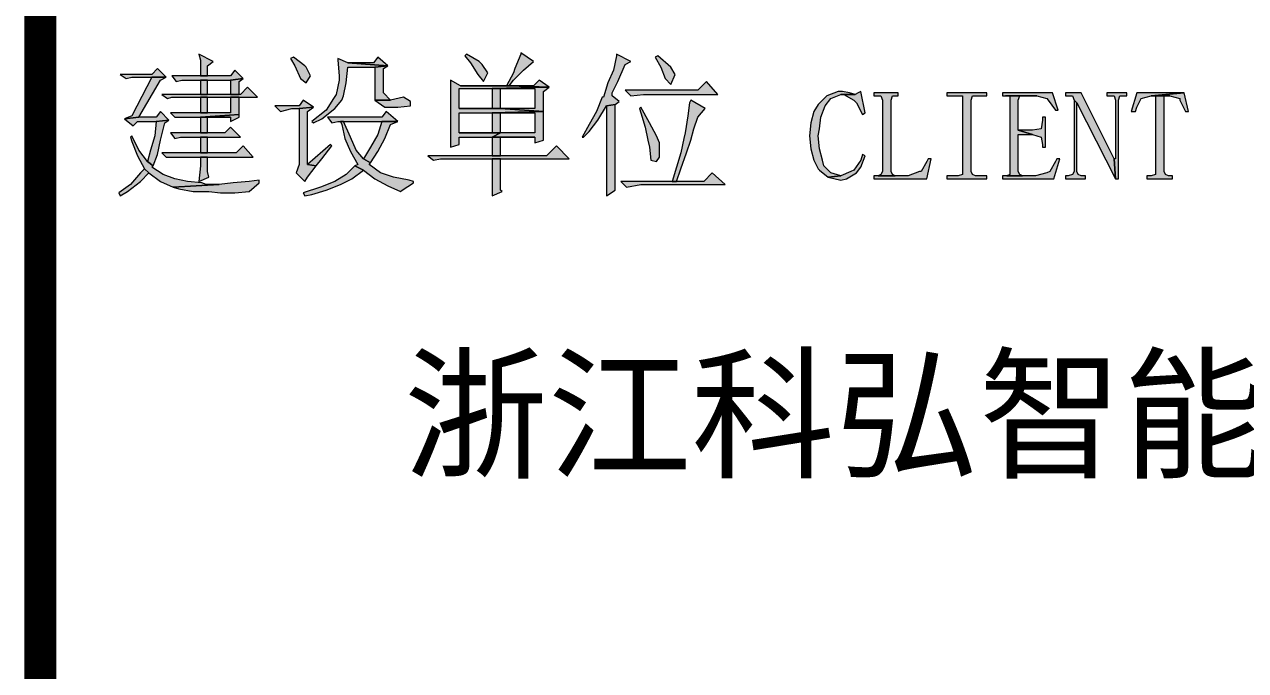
# Model space of a CAD drawing. Header units: millimetres. Extents: x 53009415 to 54059915, y 20499171 to 20796171.
# Drawn here: x 53186740 to 53200180, y 20576284 to 20583398 of the extents above; entities that cross this region are included whole.
import ezdxf

# ---------------------------------------------------------------- set-up
doc = ezdxf.new("R2010")
doc.units = ezdxf.units.MM
doc.header["$LTSCALE"] = 1000
doc.layers.add('PUB_TEXT', color=7, linetype='Continuous')
doc.layers.add('PUB_TITLE', color=7, linetype='Continuous', lineweight=20)
doc.styles.add('HZST', font='')
doc.styles.get('HZST').set_extended_font_data('SimSun')

# ---------------------------------------------------------------- blocks, each defined once
blk = doc.blocks.new('2015AACI_TQ_A3')
at = {"layer": 'PUB_TITLE'}
h = blk.add_hatch(color=256, dxfattribs=at)
h.paths.add_polyline_path([(-3482.5, 16194.5), (-3554.9, 16188.2), (-3514, 16188.2), (-3491.9, 16181.9), (-3491.9, 16178.7), (-3479.3, 16153.6), (-3473, 16153.6)])
h.paths.add_polyline_path([(-3482.5, 16194.5), (-3586.3, 16194.5), (-3598.9, 16153.6), (-3589.5, 16153.6), (-3586.3, 16163), (-3576.9, 16181.9), (-3554.9, 16188.2)])
h.paths.add_polyline_path([(-3554.9, 16188.2), (-3545.4, 16188.2), (-3545.4, 16178.7), (-3545.4, 16021.4), (-3545.4, 16015.1), (-3554.9, 16012), (-3564.3, 16012), (-3564.3, 16005.7), (-3507.7, 16005.7), (-3507.7, 16012), (-3517.1, 16012), (-3523.4, 16015.1), (-3526.5, 16021.4), (-3526.5, 16175.6), (-3526.5, 16188.2), (-3514, 16188.2)])
h.paths.add_polyline_path([(-3608.4, 16194.5), (-3652.4, 16194.5), (-3652.4, 16188.2), (-3643, 16188.2), (-3636.7, 16188.2), (-3633.5, 16178.7), (-3633.5, 16049.7), (-3636.7, 16049.7), (-3633.5, 16005.7), (-3627.2, 16005.7), (-3627.2, 16178.7), (-3624.1, 16188.2), (-3617.8, 16188.2), (-3608.4, 16188.2)])
h.paths.add_polyline_path([(-3709.1, 16194.5), (-3743.7, 16194.5), (-3743.7, 16188.2), (-3737.4, 16188.2), (-3727.9, 16188.2), (-3724.8, 16178.7), (-3718.5, 16172.5), (-3633.5, 16005.7), (-3636.7, 16049.7)])
h.paths.add_polyline_path([(-3724.8, 16178.7), (-3724.8, 16021.4), (-3727.9, 16015.1), (-3737.4, 16012), (-3743.7, 16012), (-3743.7, 16005.7), (-3699.6, 16005.7), (-3699.6, 16012), (-3709.1, 16012), (-3715.4, 16015.1), (-3718.5, 16021.4), (-3718.5, 16172.5)], flags=17)
h.paths.add_polyline_path([(-3772, 16194.5), (-3882.2, 16194.5), (-3882.2, 16188.2), (-3875.9, 16188.2), (-3806.6, 16188.2), (-3784.6, 16181.9), (-3781.4, 16178.7), (-3765.7, 16156.7), (-3759.4, 16156.7)])
h.paths.add_polyline_path([(-3875.9, 16188.2), (-3866.4, 16188.2), (-3866.4, 16178.7), (-3866.4, 16021.4), (-3866.4, 16015.1), (-3872.7, 16012), (-3838.1, 16012), (-3844.4, 16015.1), (-3847.5, 16021.4), (-3847.5, 16103.2), (-3816.1, 16103.2), (-3847.5, 16112.7), (-3847.5, 16178.7), (-3844.4, 16188.2), (-3838.1, 16188.2), (-3806.6, 16188.2)])
h.paths.add_polyline_path([(-3787.7, 16141), (-3794, 16141), (-3794, 16134.7), (-3797.2, 16115.8), (-3816.1, 16112.7), (-3847.5, 16112.7), (-3816.1, 16103.2), (-3797.2, 16096.9), (-3794, 16081.2), (-3794, 16074.9), (-3787.7, 16074.9)])
h.paths.add_polyline_path([(-3762.6, 16049.7), (-3765.7, 16043.4), (-3778.3, 16021.4), (-3784.6, 16018.2), (-3809.8, 16012), (-3838.1, 16012), (-3872.7, 16012), (-3882.2, 16012), (-3882.2, 16005.7), (-3768.9, 16005.7), (-3756.3, 16049.7)])
h.paths.add_polyline_path([(-3916.8, 16194.5), (-4004.9, 16194.5), (-4004.9, 16188.2), (-3979.7, 16188.2), (-3970.3, 16188.2), (-3970.3, 16178.7), (-3970.3, 16021.4), (-3970.3, 16015.1), (-3979.7, 16012), (-4004.9, 16012), (-4004.9, 16005.7), (-3916.8, 16005.7), (-3916.8, 16012), (-3941.9, 16012), (-3948.2, 16015.1), (-3951.4, 16021.4), (-3951.4, 16178.7), (-3948.2, 16188.2), (-3941.9, 16188.2), (-3916.8, 16188.2)])
h.paths.add_polyline_path([(-4111.9, 16194.5), (-4165.4, 16194.5), (-4165.4, 16188.2), (-4159.1, 16188.2), (-4149.7, 16188.2), (-4146.5, 16178.7), (-4146.5, 16021.4), (-4149.7, 16015.1), (-4155.9, 16012), (-4118.2, 16012), (-4124.5, 16015.1), (-4127.6, 16021.4), (-4127.6, 16178.7), (-4124.5, 16188.2), (-4118.2, 16188.2), (-4111.9, 16188.2)])
h.paths.add_polyline_path([(-4045.8, 16049.7), (-4048.9, 16043.4), (-4061.5, 16021.4), (-4064.7, 16021.4), (-4089.9, 16012), (-4118.2, 16012), (-4155.9, 16012), (-4165.4, 16012), (-4165.4, 16005.7), (-4048.9, 16005.7), (-4039.5, 16049.7)])
h.paths.add_polyline_path([(-4193.7, 16197.6), (-4200, 16194.5), (-4206.3, 16191.3), (-4237.8, 16191.3), (-4231.5, 16191.3), (-4209.4, 16178.7), (-4203.2, 16172.5), (-4190.6, 16147.3), (-4184.3, 16150.4)])
h.paths.add_polyline_path([(-4234.6, 16197.6), (-4244.1, 16197.6), (-4269.2, 16188.2), (-4288.1, 16169.3), (-4297.6, 16153.6), (-4303.9, 16128.4), (-4307, 16100.1), (-4303.9, 16071.7), (-4297.6, 16046.6), (-4288.1, 16027.7), (-4285, 16024.5), (-4266.1, 16008.8), (-4237.8, 16012), (-4259.8, 16018.2), (-4275.5, 16034), (-4278.7, 16046.6), (-4285, 16071.7), (-4288.1, 16100.1), (-4285, 16115.8), (-4281.8, 16141), (-4272.4, 16166.2), (-4259.8, 16181.9), (-4237.8, 16191.3), (-4206.3, 16191.3), (-4218.9, 16194.5)])
h.paths.add_polyline_path([(-4190.6, 16059.2), (-4193.7, 16046.6), (-4209.4, 16024.5), (-4215.7, 16021.4), (-4237.8, 16012), (-4266.1, 16008.8), (-4237.8, 16002.5), (-4225.2, 16005.7), (-4203.2, 16018.2), (-4193.7, 16030.8), (-4184.3, 16056)])
h.paths.add_polyline_path([(-4731.9, 16279.5), (-4731.9, 16276.3), (-4738.1, 16244.8), (-4750.7, 16216.5), (-4760.2, 16185), (-4763.3, 16185), (-4775.9, 16153.6), (-4791.6, 16125.2), (-4807.4, 16096.9), (-4804.2, 16096.9), (-4791.6, 16109.5), (-4772.8, 16134.7), (-4753.9, 16166.2), (-4735, 16169.3), (-4725.6, 16175.6), (-4741.3, 16188.2), (-4741.3, 16194.5), (-4728.7, 16219.7), (-4713, 16257.4), (-4700.4, 16263.7)])
h.paths.add_polyline_path([(-4640.6, 16276.3), (-4646.9, 16273.2), (-4634.3, 16251.1), (-4624.9, 16226), (-4612.3, 16213.4), (-4602.8, 16235.4), (-4612.3, 16251.1)])
h.paths.add_polyline_path([(-4533.6, 16219.7), (-4552.5, 16200.8), (-4713, 16200.8), (-4700.4, 16188.2), (-4672.1, 16191.3), (-4508.4, 16191.3)])
h.paths.add_polyline_path([(-4568.2, 16178.7), (-4571.4, 16172.5), (-4574.5, 16144.1), (-4580.8, 16106.4), (-4583.9, 16093.8), (-4590.2, 16062.3), (-4599.7, 16030.8), (-4609.1, 15999.4), (-4599.7, 15999.4), (-4590.2, 16027.7), (-4577.6, 16062.3), (-4568.2, 16090.6), (-4561.9, 16115.8), (-4552.5, 16141), (-4536.7, 16159.9)])
h.paths.add_polyline_path([(-4735, 16169.3), (-4753.9, 16166.2), (-4753.9, 16163), (-4753.9, 16112.7), (-4753.9, 16071.7), (-4753.9, 16037.1), (-4753.9, 16008.8), (-4753.9, 15986.8), (-4753.9, 15967.9), (-4735, 15980.5), (-4735, 15989.9), (-4735, 16008.8), (-4735, 16037.1), (-4735, 16071.7), (-4735, 16115.8)])
h.paths.add_polyline_path([(-4678.4, 16163), (-4681.5, 16159.9), (-4678.4, 16150.4), (-4668.9, 16119), (-4662.6, 16090.6), (-4659.5, 16074.9), (-4656.3, 16046.6), (-4643.7, 16043.4), (-4637.4, 16052.9), (-4637.4, 16084.3), (-4643.7, 16100.1), (-4659.5, 16128.4)])
h.paths.add_polyline_path([(-4521, 16018.2), (-4539.9, 15999.4), (-4599.7, 15999.4), (-4609.1, 15999.4), (-4722.4, 15999.4), (-4709.8, 15986.8), (-4678.4, 15993.1), (-4492.7, 15993.1)])
h.paths.add_polyline_path([(-4942.7, 16282.6), (-4942.7, 16279.5), (-4955.3, 16248), (-4958.4, 16238.5), (-4974.2, 16210.2), (-5074.9, 16210.2), (-4967.9, 16210.2), (-4958.4, 16222.8), (-4936.4, 16244.8), (-4914.4, 16263.7)])
h.paths.add_polyline_path([(-5062.3, 16279.5), (-5065.4, 16276.3), (-5052.9, 16260.6), (-5037.1, 16235.4), (-5024.5, 16219.7), (-5015.1, 16238.5), (-5027.7, 16257.4), (-5034, 16263.7)], flags=17)
h.paths.add_polyline_path([(-4901.8, 16222.8), (-4914.4, 16210.2), (-4967.9, 16210.2), (-4879.8, 16207.1)], flags=17)
h.paths.add_polyline_path([(-5096.9, 16222.8), (-5096.9, 16213.4), (-5096.9, 16181.9), (-5096.9, 16150.4), (-5096.9, 16137.8), (-5096.9, 16106.4), (-5096.9, 16074.9), (-5078, 16081.2), (-5078, 16096.9), (-5005.6, 16096.9), (-4986.8, 16106.4), (-5078, 16106.4), (-5078, 16150.4), (-5005.6, 16150.4), (-4892.4, 16153.6), (-4986.8, 16159.9), (-5078, 16159.9), (-5078, 16203.9), (-5005.6, 16203.9), (-4879.8, 16207.1), (-4967.9, 16210.2), (-5074.9, 16210.2)])
h.paths.add_polyline_path([(-4879.8, 16207.1), (-5005.6, 16203.9), (-4911.2, 16203.9), (-4911.2, 16159.9), (-4986.8, 16159.9), (-4892.4, 16153.6), (-4892.4, 16197.6)], flags=17)
h.paths.add_polyline_path([(-5005.6, 16203.9), (-5005.6, 16159.9), (-5078, 16159.9), (-4986.8, 16159.9), (-4986.8, 16203.9), (-4911.2, 16203.9)], flags=17)
h.paths.add_polyline_path([(-4892.4, 16153.6), (-5005.6, 16150.4), (-4911.2, 16150.4), (-4911.2, 16106.4), (-4986.8, 16106.4), (-5005.6, 16096.9), (-4911.2, 16096.9), (-4911.2, 16084.3), (-4892.4, 16090.6), (-4892.4, 16096.9), (-4892.4, 16119)], flags=17)
h.paths.add_polyline_path([(-5005.6, 16150.4), (-5005.6, 16106.4), (-5078, 16106.4), (-4986.8, 16106.4), (-4986.8, 16150.4), (-4911.2, 16150.4)], flags=17)
h.paths.add_polyline_path([(-5005.6, 16096.9), (-5005.6, 16056), (-4986.8, 16056), (-4986.8, 16096.9), (-4911.2, 16096.9)])
h.paths.add_polyline_path([(-4864, 16078), (-4886.1, 16056), (-4986.8, 16056), (-5005.6, 16056), (-5147.3, 16056), (-5134.7, 16046.6), (-5118.9, 16049.7), (-5005.6, 16049.7), (-4986.8, 16049.7), (-4835.7, 16049.7)])
h.paths.add_polyline_path([(-4986.8, 16049.7), (-5005.6, 16049.7), (-5005.6, 16034), (-5005.6, 16002.5), (-5005.6, 15967.9), (-4983.6, 15977.3), (-4986.8, 15980.5), (-4986.8, 16008.8)])
h.paths.add_polyline_path([(-5443.1, 16273.2), (-5449.4, 16270), (-5439.9, 16254.3), (-5427.3, 16226), (-5414.8, 16216.5), (-5405.3, 16232.2), (-5414.8, 16251.1), (-5417.9, 16254.3)])
h.paths.add_polyline_path([(-5257.4, 16273.2), (-5266.8, 16260.6), (-5323.5, 16260.6), (-5235.4, 16254.3)])
h.paths.add_polyline_path([(-5345.5, 16270), (-5345.5, 16266.9), (-5342.4, 16232.2), (-5342.4, 16222.8), (-5348.7, 16191.3), (-5355, 16181.9), (-5370.7, 16156.7), (-5402.2, 16131.5), (-5399, 16128.4), (-5380.1, 16137.8), (-5351.8, 16159.9), (-5336.1, 16178.7), (-5332.9, 16188.2), (-5326.6, 16216.5), (-5323.5, 16251.1), (-5263.7, 16251.1), (-5235.4, 16254.3), (-5323.5, 16260.6)])
h.paths.add_polyline_path([(-5235.4, 16254.3), (-5263.7, 16251.1), (-5263.7, 16185), (-5263.7, 16178.7), (-5229.1, 16178.7), (-5244.8, 16194.5), (-5244.8, 16248)])
h.paths.add_polyline_path([(-5200.8, 16185), (-5229.1, 16178.7), (-5263.7, 16178.7), (-5241.7, 16163), (-5219.6, 16163), (-5213.3, 16163), (-5185, 16166.2), (-5185, 16175.6)])
h.paths.add_polyline_path([(-5421.1, 16178.7), (-5430.5, 16166.2), (-5484, 16166.2), (-5471.4, 16153.6), (-5446.2, 16159.9), (-5430.5, 16159.9), (-5399, 16163)])
h.paths.add_polyline_path([(-5399, 16163), (-5430.5, 16159.9), (-5430.5, 16037.1), (-5436.8, 16018.2), (-5417.9, 15999.4), (-5411.6, 16008.8), (-5392.7, 16034), (-5411.6, 16037.1), (-5411.6, 16153.6)])
h.paths.add_polyline_path([(-5238.5, 16153.6), (-5248, 16141), (-5367.6, 16141), (-5358.1, 16128.4), (-5345.5, 16131.5), (-5339.2, 16131.5), (-5332.9, 16131.5), (-5248, 16131.5), (-5213.3, 16131.5)])
h.paths.add_polyline_path([(-5213.3, 16131.5), (-5248, 16131.5), (-5257.4, 16103.2), (-5273.1, 16074.9), (-5288.9, 16049.7), (-5273.1, 16040.3), (-5257.4, 16065.5), (-5241.7, 16093.8), (-5229.1, 16125.2)], flags=17)
h.paths.add_polyline_path([(-5332.9, 16131.5), (-5339.2, 16131.5), (-5336.1, 16125.2), (-5329.8, 16093.8), (-5317.2, 16065.5), (-5301.5, 16037.1), (-5307.8, 16034), (-5288.9, 16024.5), (-5263.7, 16005.7), (-5235.4, 15989.9), (-5207.1, 15977.3), (-5203.9, 15980.5), (-5178.7, 15996.2), (-5178.7, 15999.4), (-5188.2, 16002.5), (-5222.8, 16008.8), (-5251.1, 16018.2), (-5276.3, 16037.1), (-5273.1, 16040.3), (-5288.9, 16049.7), (-5304.6, 16068.6), (-5317.2, 16096.9)])
h.paths.add_polyline_path([(-5361.3, 16081.2), (-5411.6, 16037.1), (-5392.7, 16034), (-5380.1, 16049.7), (-5358.1, 16078)])
h.paths.add_polyline_path([(-5307.8, 16034), (-5326.6, 16015.1), (-5351.8, 15999.4), (-5383.3, 15986.8), (-5421.1, 15974.2), (-5417.9, 15967.9), (-5402.2, 15971), (-5370.7, 15980.5), (-5339.2, 15993.1), (-5314.1, 16005.7), (-5288.9, 16024.5)])
h.paths.add_polyline_path([(-5650.8, 16279.5), (-5647.6, 16266.9), (-5647.6, 16232.2), (-5631.9, 16232.2), (-5631.9, 16254.3), (-5619.3, 16263.7)])
h.paths.add_polyline_path([(-5742.1, 16248), (-5754.6, 16235.4), (-5823.9, 16235.4), (-5811.3, 16226), (-5798.7, 16229.1), (-5754.6, 16229.1), (-5723.2, 16229.1)])
h.paths.add_polyline_path([(-5572.1, 16244.8), (-5581.6, 16232.2), (-5631.9, 16232.2), (-5647.6, 16232.2), (-5710.6, 16232.2), (-5701.1, 16219.7), (-5688.6, 16222.8), (-5647.6, 16222.8), (-5631.9, 16222.8), (-5581.6, 16222.8), (-5553.2, 16226)])
h.paths.add_polyline_path([(-5723.2, 16229.1), (-5754.6, 16229.1), (-5798.7, 16144.1), (-5814.4, 16137.8), (-5783, 16141), (-5735.8, 16222.8)])
h.paths.add_polyline_path([(-5553.2, 16226), (-5581.6, 16222.8), (-5581.6, 16191.3), (-5562.7, 16191.3), (-5562.7, 16219.7)])
h.paths.add_polyline_path([(-5631.9, 16222.8), (-5647.6, 16222.8), (-5647.6, 16191.3), (-5631.9, 16191.3)])
h.paths.add_polyline_path([(-5543.8, 16207.1), (-5559.5, 16191.3), (-5562.7, 16191.3), (-5581.6, 16191.3), (-5631.9, 16191.3), (-5647.6, 16191.3), (-5732.6, 16191.3), (-5720, 16181.9), (-5710.6, 16185), (-5647.6, 16185), (-5631.9, 16185), (-5581.6, 16185), (-5562.7, 16185), (-5521.8, 16185)])
h.paths.add_polyline_path([(-5562.7, 16185), (-5581.6, 16185), (-5581.6, 16150.4), (-5631.9, 16150.4), (-5647.6, 16150.4), (-5713.7, 16150.4), (-5704.3, 16141), (-5691.7, 16141), (-5647.6, 16141), (-5562.7, 16147.3)])
h.paths.add_polyline_path([(-5631.9, 16185), (-5647.6, 16185), (-5647.6, 16150.4), (-5631.9, 16150.4)], flags=17)
h.paths.add_polyline_path([(-5735.8, 16153.6), (-5745.2, 16141), (-5783, 16141), (-5814.4, 16137.8), (-5795.6, 16122.1), (-5786.1, 16131.5), (-5745.2, 16131.5), (-5716.9, 16134.7)])
h.paths.add_polyline_path([(-5562.7, 16147.3), (-5647.6, 16141), (-5581.6, 16141), (-5581.6, 16131.5), (-5562.7, 16141)])
h.paths.add_polyline_path([(-5647.6, 16141), (-5647.6, 16106.4), (-5631.9, 16106.4), (-5631.9, 16141), (-5581.6, 16141)])
h.paths.add_polyline_path([(-5716.9, 16134.7), (-5745.2, 16131.5), (-5748.3, 16100.1), (-5757.8, 16068.6), (-5764.1, 16043.4), (-5751.5, 16034), (-5742.1, 16059.2), (-5735.8, 16090.6), (-5726.3, 16128.4)])
h.paths.add_polyline_path([(-5581.6, 16119), (-5594.1, 16106.4), (-5631.9, 16106.4), (-5647.6, 16106.4), (-5713.7, 16106.4), (-5704.3, 16093.8), (-5691.7, 16096.9), (-5647.6, 16096.9), (-5631.9, 16096.9), (-5559.5, 16096.9)])
h.paths.add_polyline_path([(-5798.7, 16100.1), (-5801.8, 16096.9), (-5798.7, 16087.5), (-5786.1, 16056), (-5770.4, 16027.7), (-5760.9, 16018.2), (-5735.8, 15999.4), (-5707.4, 15986.8), (-5606.7, 15993.1), (-5635.1, 15993.1), (-5644.5, 15996.2), (-5676, 15999.4), (-5704.3, 16005.7), (-5729.5, 16015.1), (-5754.6, 16030.8), (-5751.5, 16034), (-5764.1, 16043.4), (-5783, 16068.6)])
h.paths.add_polyline_path([(-5631.9, 16096.9), (-5647.6, 16096.9), (-5647.6, 16062.3), (-5631.9, 16062.3)], flags=17)
h.paths.add_polyline_path([(-5553.2, 16078), (-5569, 16062.3), (-5631.9, 16062.3), (-5647.6, 16062.3), (-5732.6, 16062.3), (-5723.2, 16052.9), (-5710.6, 16052.9), (-5647.6, 16052.9), (-5631.9, 16052.9), (-5531.2, 16052.9)])
h.paths.add_polyline_path([(-5631.9, 16052.9), (-5647.6, 16052.9), (-5647.6, 16034), (-5650.8, 15999.4), (-5628.8, 16008.8), (-5631.9, 16021.4)], flags=17)
h.paths.add_polyline_path([(-5770.4, 16027.7), (-5779.8, 16018.2), (-5801.8, 15993.1), (-5827, 15974.2), (-5823.9, 15967.9), (-5808.1, 15977.3), (-5779.8, 15999.4), (-5760.9, 16018.2)])
h.paths.add_polyline_path([(-5518.6, 16002.5), (-5540.6, 15999.4), (-5575.3, 15996.2), (-5606.7, 15993.1), (-5707.4, 15986.8), (-5694.8, 15983.6), (-5663.4, 15977.3), (-5628.8, 15977.3), (-5603.6, 15974.2), (-5572.1, 15974.2), (-5540.6, 15977.3), (-5518.6, 15996.2)])
at = {"layer": 'PUB_TITLE', "const_width": 70}
blk.add_lwpolyline([(-6000, 28700), (-6000, 0)], dxfattribs=at)
at = {"layer": 'PUB_TITLE'}
blk.add_lwpolyline([(-6000, 0), (0, 0), (0, 28700), (-6000, 28700)], close=True, dxfattribs=at)
at = {"layer": 'PUB_TITLE', "lineweight": 0}
for points in [[(-5650.8, 16279.5), (-5647.6, 16266.9), (-5647.6, 16232.2), (-5631.9, 16232.2), (-5631.9, 16254.3), (-5619.3, 16263.7)], [(-5443.1, 16273.2), (-5449.4, 16270), (-5439.9, 16254.3), (-5427.3, 16226), (-5414.8, 16216.5), (-5405.3, 16232.2), (-5414.8, 16251.1), (-5417.9, 16254.3)], [(-5345.5, 16270), (-5345.5, 16266.9), (-5342.4, 16232.2), (-5342.4, 16222.8), (-5348.7, 16191.3), (-5355, 16181.9), (-5370.7, 16156.7), (-5402.2, 16131.5), (-5399, 16128.4), (-5380.1, 16137.8), (-5351.8, 16159.9), (-5336.1, 16178.7), (-5332.9, 16188.2), (-5326.6, 16216.5), (-5323.5, 16251.1), (-5263.7, 16251.1), (-5235.4, 16254.3), (-5323.5, 16260.6)], [(-5257.4, 16273.2), (-5266.8, 16260.6), (-5323.5, 16260.6), (-5235.4, 16254.3)], [(-4942.7, 16282.6), (-4942.7, 16279.5), (-4955.3, 16248), (-4958.4, 16238.5), (-4974.2, 16210.2), (-5074.9, 16210.2), (-4967.9, 16210.2), (-4958.4, 16222.8), (-4936.4, 16244.8), (-4914.4, 16263.7)], [(-5062.3, 16279.5), (-5065.4, 16276.3), (-5052.9, 16260.6), (-5037.1, 16235.4), (-5024.5, 16219.7), (-5015.1, 16238.5), (-5027.7, 16257.4), (-5034, 16263.7)], [(-4731.9, 16279.5), (-4731.9, 16276.3), (-4738.1, 16244.8), (-4750.7, 16216.5), (-4760.2, 16185), (-4763.3, 16185), (-4775.9, 16153.6), (-4791.6, 16125.2), (-4807.4, 16096.9), (-4804.2, 16096.9), (-4791.6, 16109.5), (-4772.8, 16134.7), (-4753.9, 16166.2), (-4735, 16169.3), (-4725.6, 16175.6), (-4741.3, 16188.2), (-4741.3, 16194.5), (-4728.7, 16219.7), (-4713, 16257.4), (-4700.4, 16263.7)], [(-4640.6, 16276.3), (-4646.9, 16273.2), (-4634.3, 16251.1), (-4624.9, 16226), (-4612.3, 16213.4), (-4602.8, 16235.4), (-4612.3, 16251.1)], [(-5742.1, 16248), (-5754.6, 16235.4), (-5823.9, 16235.4), (-5811.3, 16226), (-5798.7, 16229.1), (-5754.6, 16229.1), (-5723.2, 16229.1)], [(-5572.1, 16244.8), (-5581.6, 16232.2), (-5631.9, 16232.2), (-5647.6, 16232.2), (-5710.6, 16232.2), (-5701.1, 16219.7), (-5688.6, 16222.8), (-5647.6, 16222.8), (-5631.9, 16222.8), (-5581.6, 16222.8), (-5553.2, 16226)], [(-5235.4, 16254.3), (-5263.7, 16251.1), (-5263.7, 16185), (-5263.7, 16178.7), (-5229.1, 16178.7), (-5244.8, 16194.5), (-5244.8, 16248)], [(-5723.2, 16229.1), (-5754.6, 16229.1), (-5798.7, 16144.1), (-5814.4, 16137.8), (-5783, 16141), (-5735.8, 16222.8)], [(-5631.9, 16222.8), (-5647.6, 16222.8), (-5647.6, 16191.3), (-5631.9, 16191.3)], [(-5553.2, 16226), (-5581.6, 16222.8), (-5581.6, 16191.3), (-5562.7, 16191.3), (-5562.7, 16219.7)], [(-5096.9, 16222.8), (-5096.9, 16213.4), (-5096.9, 16181.9), (-5096.9, 16150.4), (-5096.9, 16137.8), (-5096.9, 16106.4), (-5096.9, 16074.9), (-5078, 16081.2), (-5078, 16096.9), (-5005.6, 16096.9), (-4986.8, 16106.4), (-5078, 16106.4), (-5078, 16150.4), (-5005.6, 16150.4), (-4892.4, 16153.6), (-4986.8, 16159.9), (-5078, 16159.9), (-5078, 16203.9), (-5005.6, 16203.9), (-4879.8, 16207.1), (-4967.9, 16210.2), (-5074.9, 16210.2)], [(-4901.8, 16222.8), (-4914.4, 16210.2), (-4967.9, 16210.2), (-4879.8, 16207.1)], [(-4533.6, 16219.7), (-4552.5, 16200.8), (-4713, 16200.8), (-4700.4, 16188.2), (-4672.1, 16191.3), (-4508.4, 16191.3)], [(-5543.8, 16207.1), (-5559.5, 16191.3), (-5562.7, 16191.3), (-5581.6, 16191.3), (-5631.9, 16191.3), (-5647.6, 16191.3), (-5732.6, 16191.3), (-5720, 16181.9), (-5710.6, 16185), (-5647.6, 16185), (-5631.9, 16185), (-5581.6, 16185), (-5562.7, 16185), (-5521.8, 16185)], [(-5562.7, 16185), (-5581.6, 16185), (-5581.6, 16150.4), (-5631.9, 16150.4), (-5647.6, 16150.4), (-5713.7, 16150.4), (-5704.3, 16141), (-5691.7, 16141), (-5647.6, 16141), (-5562.7, 16147.3)], [(-5631.9, 16185), (-5647.6, 16185), (-5647.6, 16150.4), (-5631.9, 16150.4)], [(-5200.8, 16185), (-5229.1, 16178.7), (-5263.7, 16178.7), (-5241.7, 16163), (-5219.6, 16163), (-5213.3, 16163), (-5185, 16166.2), (-5185, 16175.6)], [(-5005.6, 16203.9), (-5005.6, 16159.9), (-5078, 16159.9), (-4986.8, 16159.9), (-4986.8, 16203.9), (-4911.2, 16203.9)], [(-4879.8, 16207.1), (-5005.6, 16203.9), (-4911.2, 16203.9), (-4911.2, 16159.9), (-4986.8, 16159.9), (-4892.4, 16153.6), (-4892.4, 16197.6)], [(-4234.6, 16197.6), (-4244.1, 16197.6), (-4269.2, 16188.2), (-4288.1, 16169.3), (-4297.6, 16153.6), (-4303.9, 16128.4), (-4307, 16100.1), (-4303.9, 16071.7), (-4297.6, 16046.6), (-4288.1, 16027.7), (-4285, 16024.5), (-4266.1, 16008.8), (-4237.8, 16012), (-4259.8, 16018.2), (-4275.5, 16034), (-4278.7, 16046.6), (-4285, 16071.7), (-4288.1, 16100.1), (-4285, 16115.8), (-4281.8, 16141), (-4272.4, 16166.2), (-4259.8, 16181.9), (-4237.8, 16191.3), (-4206.3, 16191.3), (-4218.9, 16194.5)], [(-4193.7, 16197.6), (-4200, 16194.5), (-4206.3, 16191.3), (-4237.8, 16191.3), (-4231.5, 16191.3), (-4209.4, 16178.7), (-4203.2, 16172.5), (-4190.6, 16147.3), (-4184.3, 16150.4)], [(-4111.9, 16194.5), (-4165.4, 16194.5), (-4165.4, 16188.2), (-4159.1, 16188.2), (-4149.7, 16188.2), (-4146.5, 16178.7), (-4146.5, 16021.4), (-4149.7, 16015.1), (-4155.9, 16012), (-4118.2, 16012), (-4124.5, 16015.1), (-4127.6, 16021.4), (-4127.6, 16178.7), (-4124.5, 16188.2), (-4118.2, 16188.2), (-4111.9, 16188.2)], [(-3916.8, 16194.5), (-4004.9, 16194.5), (-4004.9, 16188.2), (-3979.7, 16188.2), (-3970.3, 16188.2), (-3970.3, 16178.7), (-3970.3, 16021.4), (-3970.3, 16015.1), (-3979.7, 16012), (-4004.9, 16012), (-4004.9, 16005.7), (-3916.8, 16005.7), (-3916.8, 16012), (-3941.9, 16012), (-3948.2, 16015.1), (-3951.4, 16021.4), (-3951.4, 16178.7), (-3948.2, 16188.2), (-3941.9, 16188.2), (-3916.8, 16188.2)], [(-3772, 16194.5), (-3882.2, 16194.5), (-3882.2, 16188.2), (-3875.9, 16188.2), (-3806.6, 16188.2), (-3784.6, 16181.9), (-3781.4, 16178.7), (-3765.7, 16156.7), (-3759.4, 16156.7)], [(-3875.9, 16188.2), (-3866.4, 16188.2), (-3866.4, 16178.7), (-3866.4, 16021.4), (-3866.4, 16015.1), (-3872.7, 16012), (-3838.1, 16012), (-3844.4, 16015.1), (-3847.5, 16021.4), (-3847.5, 16103.2), (-3816.1, 16103.2), (-3847.5, 16112.7), (-3847.5, 16178.7), (-3844.4, 16188.2), (-3838.1, 16188.2), (-3806.6, 16188.2)], [(-3709.1, 16194.5), (-3743.7, 16194.5), (-3743.7, 16188.2), (-3737.4, 16188.2), (-3727.9, 16188.2), (-3724.8, 16178.7), (-3718.5, 16172.5), (-3633.5, 16005.7), (-3636.7, 16049.7)], [(-3608.4, 16194.5), (-3652.4, 16194.5), (-3652.4, 16188.2), (-3643, 16188.2), (-3636.7, 16188.2), (-3633.5, 16178.7), (-3633.5, 16049.7), (-3636.7, 16049.7), (-3633.5, 16005.7), (-3627.2, 16005.7), (-3627.2, 16178.7), (-3624.1, 16188.2), (-3617.8, 16188.2), (-3608.4, 16188.2)], [(-3482.5, 16194.5), (-3586.3, 16194.5), (-3598.9, 16153.6), (-3589.5, 16153.6), (-3586.3, 16163), (-3576.9, 16181.9), (-3554.9, 16188.2)], [(-3554.9, 16188.2), (-3545.4, 16188.2), (-3545.4, 16178.7), (-3545.4, 16021.4), (-3545.4, 16015.1), (-3554.9, 16012), (-3564.3, 16012), (-3564.3, 16005.7), (-3507.7, 16005.7), (-3507.7, 16012), (-3517.1, 16012), (-3523.4, 16015.1), (-3526.5, 16021.4), (-3526.5, 16175.6), (-3526.5, 16188.2), (-3514, 16188.2)], [(-3482.5, 16194.5), (-3554.9, 16188.2), (-3514, 16188.2), (-3491.9, 16181.9), (-3491.9, 16178.7), (-3479.3, 16153.6), (-3473, 16153.6)], [(-5421.1, 16178.7), (-5430.5, 16166.2), (-5484, 16166.2), (-5471.4, 16153.6), (-5446.2, 16159.9), (-5430.5, 16159.9), (-5399, 16163)], [(-5399, 16163), (-5430.5, 16159.9), (-5430.5, 16037.1), (-5436.8, 16018.2), (-5417.9, 15999.4), (-5411.6, 16008.8), (-5392.7, 16034), (-5411.6, 16037.1), (-5411.6, 16153.6)], [(-4735, 16169.3), (-4753.9, 16166.2), (-4753.9, 16163), (-4753.9, 16112.7), (-4753.9, 16071.7), (-4753.9, 16037.1), (-4753.9, 16008.8), (-4753.9, 15986.8), (-4753.9, 15967.9), (-4735, 15980.5), (-4735, 15989.9), (-4735, 16008.8), (-4735, 16037.1), (-4735, 16071.7), (-4735, 16115.8)], [(-4678.4, 16163), (-4681.5, 16159.9), (-4678.4, 16150.4), (-4668.9, 16119), (-4662.6, 16090.6), (-4659.5, 16074.9), (-4656.3, 16046.6), (-4643.7, 16043.4), (-4637.4, 16052.9), (-4637.4, 16084.3), (-4643.7, 16100.1), (-4659.5, 16128.4)], [(-4568.2, 16178.7), (-4571.4, 16172.5), (-4574.5, 16144.1), (-4580.8, 16106.4), (-4583.9, 16093.8), (-4590.2, 16062.3), (-4599.7, 16030.8), (-4609.1, 15999.4), (-4599.7, 15999.4), (-4590.2, 16027.7), (-4577.6, 16062.3), (-4568.2, 16090.6), (-4561.9, 16115.8), (-4552.5, 16141), (-4536.7, 16159.9)], [(-3724.8, 16178.7), (-3724.8, 16021.4), (-3727.9, 16015.1), (-3737.4, 16012), (-3743.7, 16012), (-3743.7, 16005.7), (-3699.6, 16005.7), (-3699.6, 16012), (-3709.1, 16012), (-3715.4, 16015.1), (-3718.5, 16021.4), (-3718.5, 16172.5), (-3718.5, 16172.5)], [(-5735.8, 16153.6), (-5745.2, 16141), (-5783, 16141), (-5814.4, 16137.8), (-5795.6, 16122.1), (-5786.1, 16131.5), (-5745.2, 16131.5), (-5716.9, 16134.7)], [(-5716.9, 16134.7), (-5745.2, 16131.5), (-5748.3, 16100.1), (-5757.8, 16068.6), (-5764.1, 16043.4), (-5751.5, 16034), (-5742.1, 16059.2), (-5735.8, 16090.6), (-5726.3, 16128.4)], [(-5562.7, 16147.3), (-5647.6, 16141), (-5581.6, 16141), (-5581.6, 16131.5), (-5562.7, 16141)], [(-5647.6, 16141), (-5647.6, 16106.4), (-5631.9, 16106.4), (-5631.9, 16141), (-5581.6, 16141)], [(-5238.5, 16153.6), (-5248, 16141), (-5367.6, 16141), (-5358.1, 16128.4), (-5345.5, 16131.5), (-5339.2, 16131.5), (-5332.9, 16131.5), (-5248, 16131.5), (-5213.3, 16131.5)], [(-5332.9, 16131.5), (-5339.2, 16131.5), (-5336.1, 16125.2), (-5329.8, 16093.8), (-5317.2, 16065.5), (-5301.5, 16037.1), (-5307.8, 16034), (-5288.9, 16024.5), (-5263.7, 16005.7), (-5235.4, 15989.9), (-5207.1, 15977.3), (-5203.9, 15980.5), (-5178.7, 15996.2), (-5178.7, 15999.4), (-5188.2, 16002.5), (-5222.8, 16008.8), (-5251.1, 16018.2), (-5276.3, 16037.1), (-5273.1, 16040.3), (-5288.9, 16049.7), (-5304.6, 16068.6), (-5317.2, 16096.9)], [(-5213.3, 16131.5), (-5248, 16131.5), (-5257.4, 16103.2), (-5273.1, 16074.9), (-5288.9, 16049.7), (-5273.1, 16040.3), (-5257.4, 16065.5), (-5241.7, 16093.8), (-5229.1, 16125.2)], [(-5005.6, 16150.4), (-5005.6, 16106.4), (-5078, 16106.4), (-4986.8, 16106.4), (-4986.8, 16150.4), (-4911.2, 16150.4)], [(-4892.4, 16153.6), (-5005.6, 16150.4), (-4911.2, 16150.4), (-4911.2, 16106.4), (-4986.8, 16106.4), (-5005.6, 16096.9), (-4911.2, 16096.9), (-4911.2, 16084.3), (-4892.4, 16090.6), (-4892.4, 16096.9), (-4892.4, 16119)], [(-3787.7, 16141), (-3794, 16141), (-3794, 16134.7), (-3797.2, 16115.8), (-3816.1, 16112.7), (-3847.5, 16112.7), (-3816.1, 16103.2), (-3797.2, 16096.9), (-3794, 16081.2), (-3794, 16074.9), (-3787.7, 16074.9)], [(-5581.6, 16119), (-5594.1, 16106.4), (-5631.9, 16106.4), (-5647.6, 16106.4), (-5713.7, 16106.4), (-5704.3, 16093.8), (-5691.7, 16096.9), (-5647.6, 16096.9), (-5631.9, 16096.9), (-5559.5, 16096.9)], [(-5798.7, 16100.1), (-5801.8, 16096.9), (-5798.7, 16087.5), (-5786.1, 16056), (-5770.4, 16027.7), (-5760.9, 16018.2), (-5735.8, 15999.4), (-5707.4, 15986.8), (-5606.7, 15993.1), (-5635.1, 15993.1), (-5644.5, 15996.2), (-5676, 15999.4), (-5704.3, 16005.7), (-5729.5, 16015.1), (-5754.6, 16030.8), (-5751.5, 16034), (-5764.1, 16043.4), (-5764.1, 16043.4), (-5783, 16068.6)], [(-5553.2, 16078), (-5569, 16062.3), (-5631.9, 16062.3), (-5647.6, 16062.3), (-5732.6, 16062.3), (-5723.2, 16052.9), (-5710.6, 16052.9), (-5647.6, 16052.9), (-5631.9, 16052.9), (-5531.2, 16052.9)], [(-5631.9, 16096.9), (-5647.6, 16096.9), (-5647.6, 16062.3), (-5631.9, 16062.3)], [(-5361.3, 16081.2), (-5411.6, 16037.1), (-5392.7, 16034), (-5380.1, 16049.7), (-5358.1, 16078)], [(-4864, 16078), (-4886.1, 16056), (-4986.8, 16056), (-5005.6, 16056), (-5147.3, 16056), (-5134.7, 16046.6), (-5118.9, 16049.7), (-5005.6, 16049.7), (-4986.8, 16049.7), (-4835.7, 16049.7)], [(-5005.6, 16096.9), (-5005.6, 16056), (-4986.8, 16056), (-4986.8, 16096.9), (-4911.2, 16096.9)], [(-5631.9, 16052.9), (-5647.6, 16052.9), (-5647.6, 16034), (-5650.8, 15999.4), (-5628.8, 16008.8), (-5631.9, 16021.4)], [(-4986.8, 16049.7), (-5005.6, 16049.7), (-5005.6, 16034), (-5005.6, 16002.5), (-5005.6, 15967.9), (-4983.6, 15977.3), (-4986.8, 15980.5), (-4986.8, 16008.8)], [(-4190.6, 16059.2), (-4193.7, 16046.6), (-4209.4, 16024.5), (-4215.7, 16021.4), (-4237.8, 16012), (-4266.1, 16008.8), (-4237.8, 16002.5), (-4225.2, 16005.7), (-4203.2, 16018.2), (-4193.7, 16030.8), (-4184.3, 16056)], [(-4045.8, 16049.7), (-4048.9, 16043.4), (-4061.5, 16021.4), (-4064.7, 16021.4), (-4089.9, 16012), (-4118.2, 16012), (-4155.9, 16012), (-4165.4, 16012), (-4165.4, 16005.7), (-4048.9, 16005.7), (-4039.5, 16049.7)], [(-3762.6, 16049.7), (-3765.7, 16043.4), (-3778.3, 16021.4), (-3784.6, 16018.2), (-3809.8, 16012), (-3838.1, 16012), (-3872.7, 16012), (-3882.2, 16012), (-3882.2, 16005.7), (-3768.9, 16005.7), (-3756.3, 16049.7)], [(-5770.4, 16027.7), (-5779.8, 16018.2), (-5801.8, 15993.1), (-5827, 15974.2), (-5823.9, 15967.9), (-5808.1, 15977.3), (-5779.8, 15999.4), (-5760.9, 16018.2)], [(-5307.8, 16034), (-5326.6, 16015.1), (-5351.8, 15999.4), (-5383.3, 15986.8), (-5421.1, 15974.2), (-5417.9, 15967.9), (-5402.2, 15971), (-5370.7, 15980.5), (-5339.2, 15993.1), (-5314.1, 16005.7), (-5288.9, 16024.5)], [(-5518.6, 16002.5), (-5540.6, 15999.4), (-5575.3, 15996.2), (-5606.7, 15993.1), (-5707.4, 15986.8), (-5694.8, 15983.6), (-5663.4, 15977.3), (-5628.8, 15977.3), (-5603.6, 15974.2), (-5572.1, 15974.2), (-5540.6, 15977.3), (-5540.6, 15977.3), (-5518.6, 15996.2)], [(-4521, 16018.2), (-4539.9, 15999.4), (-4599.7, 15999.4), (-4609.1, 15999.4), (-4722.4, 15999.4), (-4709.8, 15986.8), (-4709.8, 15986.8), (-4678.4, 15993.1), (-4492.7, 15993.1)]]:
    blk.add_lwpolyline(points, close=True, dxfattribs=at)

msp = doc.modelspace()

# ---------------------------------------------------------------- block references
at = {"layer": 'PUB_TITLE', "xscale": 5, "yscale": 5, "zscale": 5}
msp.add_blockref('2015AACI_TQ_A3', (53216915.381, 20501670.783), dxfattribs=at)

# ---------------------------------------------------------------- texts
at = {"layer": 'PUB_TEXT', "style": 'HZST'}
msp.add_text('浙江科弘智能科技有限公司', height=1159.81804, dxfattribs=at).set_placement((53190915.594, 20578522.378))

doc.saveas('drawing.dxf')
